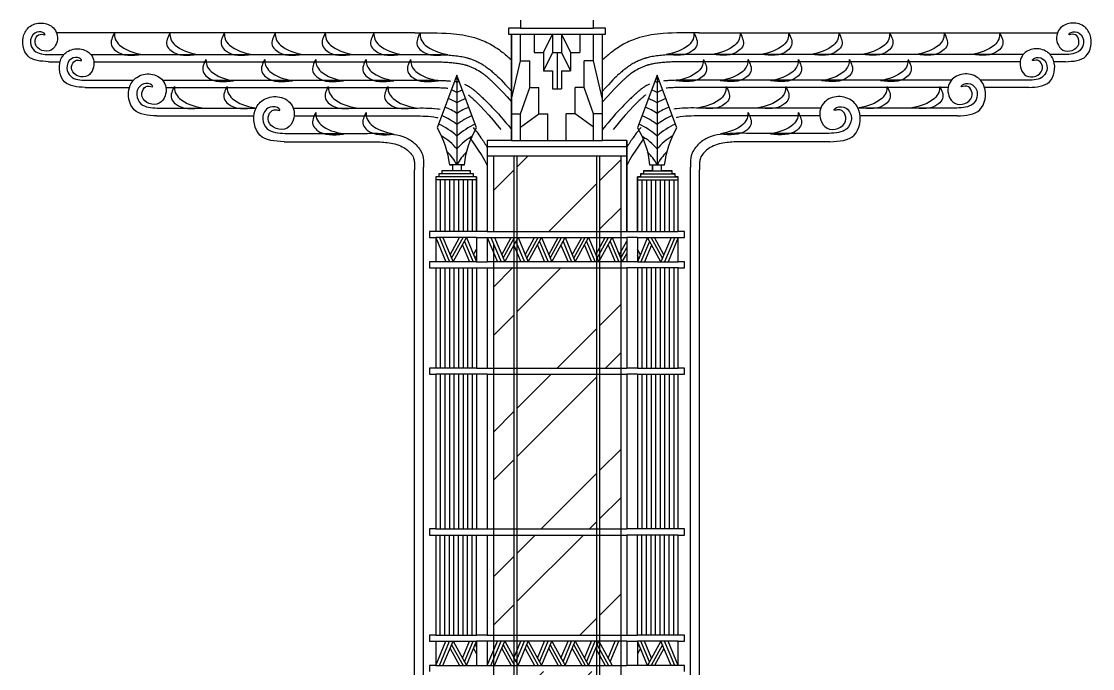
# Model space of a CAD drawing. Extents: x 15151 to 53333, y -36484 to -6005.
# Drawn here: x 40068 to 42145, y -8983 to -7729 of the extents above; entities that cross this region are included whole.
import ezdxf

# ---------------------------------------------------------------- set-up
doc = ezdxf.new("R2010")
doc.units = 0
doc.header["$MEASUREMENT"] = 0
for name, color, linetype in [('3', 3, 'CONTINUOUS'), ('4', 4, 'CONTINUOUS'), ('7', 7, 'CONTINUOUS')]:
    doc.layers.add(name, color=color, linetype=linetype)

# ---------------------------------------------------------------- blocks, each defined once
blk = doc.blocks.new('A$C64462605')
at = {"layer": '3'}
h = blk.add_hatch(dxfattribs=at)
h.set_pattern_fill('ANSI32', color=256, scale=900, style=0)
h.set_pattern_definition([(45, (16834.4, -96955.08), (-238.6485, 238.6485), []), (45, (16993.5, -96955.08), (-238.6485, 238.6485), [])])
h.paths.add_polyline_path([(1892.2, 2650.8), (1629.5, 2650.8), (1629.5, 2320.8), (1892.2, 2320.8)])
h.paths.add_polyline_path([(1892.2, 2300.8), (1629.5, 2300.8), (1629.5, 1790.8), (1892.2, 1790.8)])
h.paths.add_polyline_path([(1892.2, 3020.8), (1629.5, 3020.8), (1629.5, 2770.8), (1892.2, 2770.8)])
h.paths.add_polyline_path([(1619.5, 3020.8), (1550.9, 3020.8), (1550.9, 2770.8), (1619.5, 2770.8)])
h.paths.add_polyline_path([(1970.9, 3020.8), (1902.2, 3020.8), (1902.2, 2770.8), (1970.9, 2770.8)])
h.paths.add_polyline_path([(1970.9, 2650.8), (1902.2, 2650.8), (1902.2, 2320.8), (1970.9, 2320.8)])
h.paths.add_polyline_path([(1619.5, 2650.8), (1550.9, 2650.8), (1550.9, 2320.8), (1619.5, 2320.8)])
h.paths.add_polyline_path([(1619.5, 2300.8), (1550.9, 2300.8), (1550.9, 1790.8), (1619.5, 1790.8)])
h.paths.add_polyline_path([(1970.9, 2300.8), (1902.2, 2300.8), (1902.2, 1790.8), (1970.9, 1790.8)])
h.paths.add_polyline_path([(1619.5, 1770.8), (1550.9, 1770.8), (1550.9, 1440.8), (1619.5, 1440.8)])
h.paths.add_polyline_path([(1892.2, 1770.8), (1629.5, 1770.8), (1629.5, 1440.8), (1892.2, 1440.8)])
h.paths.add_polyline_path([(1970.9, 1770.8), (1902.2, 1770.8), (1902.2, 1440.8), (1970.9, 1440.8)])
h.paths.add_polyline_path([(1892.2, 1320.8), (1629.5, 1320.8), (1629.5, 1070.8), (1892.2, 1070.8)])
h.paths.add_polyline_path([(1970.9, 1320.8), (1902.2, 1320.8), (1902.2, 1070.8), (1970.9, 1070.8)])
h.paths.add_polyline_path([(1619.5, 1320.8), (1550.9, 1320.8), (1550.9, 1070.8), (1619.5, 1070.8)])
for p, q in [((1640.9, 3440.8), (1880.9, 3440.8)), ((1292.3, 3425.4), (110.6, 3425.4)), ((1610.9, 3070.8), (1610.9, 3420.8)), ((1610.9, 3070.8), (1610.9, 3420.8)), ((1610.9, 3420.8), (1910.9, 3420.8)), ((1640.9, 3333.3), (1640.9, 3420.8)), ((1685.9, 3420.8), (1685.9, 3360.8)), ((1715.9, 3360.8), (1745.9, 3420.8)), ((1745.9, 3420.8), (1745.9, 3360.8)), ((1775.9, 3420.8), (1805.9, 3360.8)), ((1775.9, 3420.8), (1775.9, 3360.8)), ((1835.9, 3420.8), (1835.9, 3360.8)), ((1880.9, 3333.3), (1880.9, 3420.8)), ((2229.5, 3425.4), (3411.2, 3425.4)), ((1685.9, 3360.8), (1715.9, 3360.8)), ((1745.9, 3360.8), (1715.9, 3300.8)), ((1715.9, 3360.8), (1715.9, 3300.8)), ((1745.9, 3360.8), (1775.9, 3360.8)), ((1760.9, 3360.8), (1760.9, 3240.8)), ((1775.9, 3360.8), (1805.9, 3300.8)), ((1805.9, 3360.8), (1805.9, 3300.8)), ((1805.9, 3360.8), (1835.9, 3360.8)), ((84.4, 3330.5), (122, 3330.5)), ((86.5, 3354.2), (134.9, 3354.2)), ((223.3, 3354.2), (1290.9, 3354.2)), ((233.5, 3330.5), (1290.9, 3330.5)), ((1610.9, 3207), (1640.9, 3333.3)), ((1640.9, 3333.3), (1670.9, 3333.3)), ((1670.9, 3245.8), (1670.9, 3333.3)), ((1880.9, 3333.3), (1850.9, 3333.3)), ((1850.9, 3245.8), (1850.9, 3333.3)), ((1910.9, 3207), (1880.9, 3333.3)), ((3298.5, 3354.2), (2230.9, 3354.2)), ((3288.3, 3330.5), (2230.9, 3330.5)), ((3435.3, 3354.2), (3386.9, 3354.2)), ((3437.4, 3330.5), (3399.8, 3330.5)), ((1430.9, 3285.8), (1430.9, 2990.8)), ((1715.9, 3300.8), (1745.9, 3300.8)), ((1745.9, 3300.8), (1745.9, 3240.8)), ((1775.9, 3300.8), (1805.9, 3300.8)), ((1775.9, 3300.8), (1775.9, 3240.8)), ((2090.9, 3285.8), (2090.9, 2990.8)), ((206.9, 3269.4), (364.2, 3269.4)), ((460.5, 3269.4), (1290.9, 3269.4)), ((3061.3, 3269.4), (2230.9, 3269.4)), ((3314.9, 3269.4), (3157.5, 3269.4)), ((204.8, 3245.6), (351, 3245.6)), ((471, 3245.6), (1290.9, 3245.6)), ((1640.9, 3158.3), (1670.9, 3245.8)), ((1670.9, 3245.8), (1700.9, 3245.8)), ((1700.9, 3158.3), (1700.9, 3245.8)), ((1745.9, 3240.8), (1775.9, 3240.8)), ((1820.9, 3158.3), (1820.9, 3245.8)), ((1850.9, 3245.8), (1820.9, 3245.8)), ((1880.9, 3158.3), (1850.9, 3245.8)), ((3050.8, 3245.6), (2230.9, 3245.6)), ((3316.9, 3245.6), (3170.8, 3245.6)), ((440.2, 3152.1), (761.5, 3152.1)), ((442.5, 3177.8), (768.5, 3177.8)), ((891.1, 3177.8), (1290.9, 3177.8)), ((894.2, 3152.1), (1290.9, 3152.1)), ((1610.9, 3158.3), (1640.9, 3158.3)), ((1640.9, 3070.8), (1640.9, 3158.3)), ((1640.9, 3114.6), (1700.9, 3158.3)), ((1700.9, 3158.3), (1730.9, 3158.3)), ((1730.9, 3070.8), (1730.9, 3158.3)), ((1790.9, 3070.8), (1790.9, 3158.3)), ((1820.9, 3158.3), (1790.9, 3158.3)), ((1880.9, 3114.6), (1820.9, 3158.3)), ((1880.9, 3070.8), (1880.9, 3158.3)), ((1910.9, 3158.3), (1880.9, 3158.3)), ((2630.6, 3177.8), (2230.9, 3177.8)), ((2627.6, 3152.1), (2230.9, 3152.1)), ((3079.3, 3177.8), (2753.2, 3177.8)), ((3081.5, 3152.1), (2760.2, 3152.1)), ((863.1, 3094.5), (1136.4, 3094.5)), ((2658.7, 3094.5), (2385.4, 3094.5)), ((860.7, 3066.8), (1160.9, 3066.8)), ((1530.9, 3050.8), (1990.9, 3050.8)), ((1610.9, 3070.8), (1910.9, 3070.8)), ((2661.1, 3066.8), (2360.9, 3066.8)), ((1530.9, 3020.8), (1990.9, 3020.8)), ((1550.9, 3020.8), (1550.9, 2770.8)), ((1619.5, 1070.8), (1619.5, 3020.8)), ((1629.5, 1070.8), (1629.5, 3020.8)), ((1892.2, 1070.8), (1892.2, 3020.8)), ((1902.2, 1070.8), (1902.2, 3020.8)), ((1970.9, 3020.8), (1970.9, 1070.8)), ((1290.9, 0), (1290.9, 2974.7)), ((1320.9, 500), (1320.9, 2983.4)), ((1475.9, 2970.8), (1380.9, 2970.8)), ((1455.9, 2990.8), (1405.9, 2990.8)), ((1445.9, 2970.8), (1445.9, 2990.8)), ((2045.9, 2970.8), (2140.9, 2970.8)), ((2065.9, 2990.8), (2115.9, 2990.8)), ((2075.9, 2970.8), (2075.9, 2990.8)), ((2075.9, 2970.8), (2075.9, 2990.8)), ((2200.9, 500), (2200.9, 2983.4)), ((2230.9, 0), (2230.9, 2974.7)), ((1495.9, 2950.8), (1360.9, 2950.8)), ((1495.9, 2940.8), (1360.9, 2940.8)), ((1485.9, 2960.8), (1370.9, 2960.8)), ((1375.9, 2940.8), (1375.9, 2770.8)), ((1390.9, 2940.8), (1390.9, 2770.8)), ((1405.9, 2940.8), (1405.9, 2770.8)), ((1420.9, 2940.8), (1420.9, 2770.8)), ((1435.9, 2940.8), (1435.9, 2770.8)), ((1450.9, 2940.8), (1450.9, 2770.8)), ((1465.9, 2940.8), (1465.9, 2770.8)), ((1480.9, 2940.8), (1480.9, 2770.8)), ((2025.9, 2950.8), (2160.9, 2950.8)), ((2025.9, 2940.8), (2160.9, 2940.8)), ((2035.9, 2960.8), (2150.9, 2960.8)), ((2040.9, 2940.8), (2040.9, 2770.8)), ((2055.9, 2940.8), (2055.9, 2770.8)), ((2070.9, 2940.8), (2070.9, 2770.8)), ((2085.9, 2940.8), (2085.9, 2770.8)), ((2100.9, 2940.8), (2100.9, 2770.8)), ((2115.9, 2940.8), (2115.9, 2770.8)), ((2130.9, 2940.8), (2130.9, 2770.8)), ((2145.9, 2940.8), (2145.9, 2770.8)), ((1495.9, 2770.8), (1360.9, 2770.8)), ((1530.9, 2770.8), (1990.9, 2770.8)), ((2025.9, 2770.8), (2160.9, 2770.8)), ((1495.9, 2750.8), (1360.9, 2750.8)), ((1360.9, 2750.8), (1394.5, 2670.8)), ((1372.8, 2750.8), (1406.4, 2670.8)), ((1384.7, 2750.8), (1418.3, 2670.8)), ((1408.4, 2694.3), (1439.5, 2750.8)), ((1413.4, 2682.6), (1450.9, 2750.8)), ((1418.3, 2670.8), (1462.3, 2750.8)), ((1448.8, 2726.2), (1472.1, 2670.8)), ((1455.5, 2738.5), (1484, 2670.8)), ((1462.3, 2750.8), (1495.9, 2670.8)), ((1530.9, 2750.8), (1990.9, 2750.8)), ((1530.9, 2750.8), (1564.5, 2670.8)), ((1542.8, 2750.8), (1576.4, 2670.8)), ((1550.9, 2727.1), (1550.9, 1070.8)), ((1554.7, 2750.8), (1588.3, 2670.8)), ((1578.4, 2694.3), (1609.5, 2750.8)), ((1583.4, 2682.6), (1620.9, 2750.8)), ((1588.3, 2670.8), (1632.3, 2750.8)), ((1618.8, 2726.2), (1642.1, 2670.8)), ((1625.5, 2738.5), (1654, 2670.8)), ((1632.3, 2750.8), (1665.9, 2670.8)), ((1656, 2694.3), (1687, 2750.8)), ((1661, 2682.6), (1698.4, 2750.8)), ((1665.9, 2670.8), (1709.8, 2750.8)), ((1696.4, 2726.2), (1719.7, 2670.8)), ((1703.1, 2738.5), (1731.6, 2670.8)), ((1709.8, 2750.8), (1743.5, 2670.8)), ((1733.6, 2694.3), (1764.6, 2750.8)), ((1738.5, 2682.6), (1776, 2750.8)), ((1743.5, 2670.8), (1787.4, 2750.8)), ((1773.9, 2726.2), (1797.2, 2670.8)), ((1780.7, 2738.5), (1809.1, 2670.8)), ((1787.4, 2750.8), (1821, 2670.8)), ((1811.2, 2694.3), (1842.2, 2750.8)), ((1816.1, 2682.6), (1853.6, 2750.8)), ((1821, 2670.8), (1865, 2750.8)), ((1851.5, 2726.2), (1874.8, 2670.8)), ((1858.2, 2738.5), (1886.7, 2670.8)), ((1865, 2750.8), (1898.6, 2670.8)), ((1888.7, 2694.3), (1919.8, 2750.8)), ((1893.7, 2682.6), (1931.2, 2750.8)), ((1898.6, 2670.8), (1942.6, 2750.8)), ((1929.1, 2726.2), (1952.4, 2670.8)), ((1935.8, 2738.5), (1964.3, 2670.8)), ((1942.6, 2750.8), (1976.2, 2670.8)), ((1966.3, 2694.3), (1990.9, 2739.1)), ((2025.9, 2750.8), (2160.9, 2750.8)), ((2059.5, 2750.8), (2025.9, 2670.8)), ((2066.2, 2738.5), (2037.8, 2670.8)), ((2073, 2726.2), (2049.7, 2670.8)), ((2103.4, 2670.8), (2059.5, 2750.8)), ((2108.4, 2682.6), (2070.9, 2750.8)), ((2113.3, 2694.3), (2082.3, 2750.8)), ((2137.1, 2750.8), (2103.4, 2670.8)), ((2149, 2750.8), (2115.3, 2670.8)), ((2160.9, 2750.8), (2127.3, 2670.8)), ((1486, 2694.3), (1495.9, 2712.3)), ((1491, 2682.6), (1495.9, 2691.5)), ((1971.3, 2682.6), (1990.9, 2718.3)), ((1976.2, 2670.8), (1990.9, 2697.5)), ((2035.8, 2694.3), (2025.9, 2712.3)), ((2030.8, 2682.6), (2025.9, 2691.5)), ((1495.9, 2670.8), (1360.9, 2670.8)), ((1360.9, 2650.8), (1495.9, 2650.8)), ((1375.9, 2650.8), (1375.9, 2320.8)), ((1390.9, 2650.8), (1390.9, 2320.8)), ((1405.9, 2650.8), (1405.9, 2320.8)), ((1420.9, 2650.8), (1420.9, 2320.8)), ((1435.9, 2650.8), (1435.9, 2320.8)), ((1450.9, 2650.8), (1450.9, 2320.8)), ((1465.9, 2650.8), (1465.9, 2320.8)), ((1480.9, 2650.8), (1480.9, 2320.8)), ((1990.9, 2670.8), (1530.9, 2670.8)), ((1530.9, 2650.8), (1990.9, 2650.8)), ((2025.9, 2670.8), (2160.9, 2670.8)), ((2160.9, 2650.8), (2025.9, 2650.8)), ((2040.9, 2650.8), (2040.9, 2320.8)), ((2055.9, 2650.8), (2055.9, 2320.8)), ((2070.9, 2650.8), (2070.9, 2320.8)), ((2085.9, 2650.8), (2085.9, 2320.8)), ((2100.9, 2650.8), (2100.9, 2320.8)), ((2115.9, 2650.8), (2115.9, 2320.8)), ((2130.9, 2650.8), (2130.9, 2320.8)), ((2145.9, 2650.8), (2145.9, 2320.8)), ((1495.9, 2320.8), (1360.9, 2320.8)), ((1495.9, 2300.8), (1360.9, 2300.8)), ((1375.9, 2300.8), (1375.9, 1790.8)), ((1390.9, 2300.8), (1390.9, 1790.8)), ((1405.9, 2300.8), (1405.9, 1790.8)), ((1420.9, 2300.8), (1420.9, 1790.8)), ((1435.9, 2300.8), (1435.9, 1790.8)), ((1450.9, 2300.8), (1450.9, 1790.8)), ((1465.9, 2300.8), (1465.9, 1790.8)), ((1480.9, 2300.8), (1480.9, 1790.8)), ((1530.9, 2320.8), (1990.9, 2320.8)), ((2025.9, 2320.8), (2160.9, 2320.8)), ((2025.9, 2300.8), (2160.9, 2300.8)), ((2040.9, 2300.8), (2040.9, 1790.8)), ((2055.9, 2300.8), (2055.9, 1790.8)), ((2070.9, 2300.8), (2070.9, 1790.8)), ((2085.9, 2300.8), (2085.9, 1790.8)), ((2100.9, 2300.8), (2100.9, 1790.8)), ((2115.9, 2300.8), (2115.9, 1790.8)), ((2130.9, 2300.8), (2130.9, 1790.8)), ((2145.9, 2300.8), (2145.9, 1790.8)), ((1360.9, 1790.8), (1495.9, 1790.8)), ((1360.9, 1770.8), (1495.9, 1770.8)), ((1375.9, 1440.8), (1375.9, 1770.8)), ((1390.9, 1440.8), (1390.9, 1770.8)), ((1405.9, 1440.8), (1405.9, 1770.8)), ((1420.9, 1440.8), (1420.9, 1770.8)), ((1435.9, 1440.8), (1435.9, 1770.8)), ((1450.9, 1440.8), (1450.9, 1770.8)), ((1465.9, 1440.8), (1465.9, 1770.8)), ((1480.9, 1440.8), (1480.9, 1770.8)), ((1530.9, 1790.8), (1990.9, 1790.8)), ((1530.9, 1770.8), (1990.9, 1770.8)), ((2160.9, 1790.8), (2025.9, 1790.8)), ((2160.9, 1770.8), (2025.9, 1770.8)), ((2040.9, 1440.8), (2040.9, 1770.8)), ((2055.9, 1440.8), (2055.9, 1770.8)), ((2070.9, 1440.8), (2070.9, 1770.8)), ((2085.9, 1440.8), (2085.9, 1770.8)), ((2100.9, 1440.8), (2100.9, 1770.8)), ((2115.9, 1440.8), (2115.9, 1770.8)), ((2130.9, 1440.8), (2130.9, 1770.8)), ((2145.9, 1440.8), (2145.9, 1770.8)), ((1360.9, 1440.8), (1495.9, 1440.8)), ((1360.9, 1420.8), (1495.9, 1420.8)), ((1360.9, 1340.8), (1394.5, 1420.8)), ((1372.8, 1340.8), (1406.4, 1420.8)), ((1384.7, 1340.8), (1418.3, 1420.8)), ((1418.3, 1420.8), (1462.3, 1340.8)), ((1448.8, 1365.4), (1472.1, 1420.8)), ((1455.5, 1353.1), (1484, 1420.8)), ((1462.3, 1340.8), (1495.9, 1420.8)), ((1530.9, 1440.8), (1990.9, 1440.8)), ((1530.9, 1340.8), (1564.5, 1420.8)), ((1990.9, 1420.8), (1530.9, 1420.8)), ((1542.8, 1340.8), (1576.4, 1420.8)), ((1554.7, 1340.8), (1588.3, 1420.8)), ((1588.3, 1420.8), (1632.3, 1340.8)), ((1618.8, 1365.4), (1642.1, 1420.8)), ((1625.5, 1353.1), (1654, 1420.8)), ((1632.3, 1340.8), (1665.9, 1420.8)), ((1665.9, 1420.8), (1709.8, 1340.8)), ((1696.4, 1365.4), (1719.7, 1420.8)), ((1703.1, 1353.1), (1731.6, 1420.8)), ((1709.8, 1340.8), (1743.5, 1420.8)), ((1743.5, 1420.8), (1787.4, 1340.8)), ((1773.9, 1365.4), (1797.2, 1420.8)), ((1780.7, 1353.1), (1809.1, 1420.8)), ((1787.4, 1340.8), (1821, 1420.8)), ((1821, 1420.8), (1865, 1340.8)), ((1851.5, 1365.4), (1874.8, 1420.8)), ((1858.2, 1353.1), (1886.7, 1420.8)), ((1865, 1340.8), (1898.6, 1420.8)), ((1898.6, 1420.8), (1942.6, 1340.8)), ((1929.1, 1365.4), (1952.4, 1420.8)), ((1935.8, 1353.1), (1964.3, 1420.8)), ((2160.9, 1440.8), (2025.9, 1440.8)), ((2059.5, 1340.8), (2025.9, 1420.8)), ((2160.9, 1420.8), (2025.9, 1420.8)), ((2066.2, 1353.1), (2037.8, 1420.8)), ((2073, 1365.4), (2049.7, 1420.8)), ((2103.4, 1420.8), (2059.5, 1340.8)), ((2137.1, 1340.8), (2103.4, 1420.8)), ((2149, 1340.8), (2115.3, 1420.8)), ((2160.9, 1340.8), (2127.3, 1420.8)), ((1408.4, 1397.3), (1439.5, 1340.8)), ((1413.4, 1409), (1450.9, 1340.8)), ((1486, 1397.3), (1495.9, 1379.3)), ((1491, 1409), (1495.9, 1400.1)), ((1578.4, 1397.3), (1609.5, 1340.8)), ((1583.4, 1409), (1620.9, 1340.8)), ((1656, 1397.3), (1687, 1340.8)), ((1661, 1409), (1698.4, 1340.8)), ((1733.6, 1397.3), (1764.6, 1340.8)), ((1738.5, 1409), (1776, 1340.8)), ((1811.2, 1397.3), (1842.2, 1340.8)), ((1816.1, 1409), (1853.6, 1340.8)), ((1888.7, 1397.3), (1919.8, 1340.8)), ((1893.7, 1409), (1931.2, 1340.8)), ((2030.8, 1409), (2025.9, 1400.1)), ((2035.8, 1397.3), (2025.9, 1379.3)), ((2108.4, 1409), (2070.9, 1340.8)), ((2113.3, 1397.3), (2082.3, 1340.8)), ((1360.9, 1340.8), (1495.9, 1340.8)), ((1530.9, 1340.8), (1990.9, 1340.8)), ((2160.9, 1340.8), (2025.9, 1340.8))]:
    blk.add_line(p, q, dxfattribs=at)
for centre, radius, start, end in [((1270.2, 2903.7), 392.8, 65.8478, 67.0643), ((1591.6, 2903.7), 392.8, 112.9357, 114.1522), ((1930.2, 2903.7), 392.8, 65.8478, 67.0643), ((2251.6, 2903.7), 392.8, 112.9357, 114.1522), ((1270.2, 2903.7), 362.8, 63.7048, 66.8705), ((1591.6, 2903.7), 362.8, 113.1295, 116.2952), ((1930.2, 2903.7), 362.8, 63.7048, 66.8705), ((2251.6, 2903.7), 362.8, 113.1295, 116.2952), ((1270.2, 2903.7), 302.8, 57.9422, 66.3676), ((1270.2, 2903.7), 332.8, 61.1232, 66.6417), ((1591.6, 2903.7), 332.8, 113.3583, 118.8768), ((1591.6, 2903.7), 302.8, 113.6324, 122.0578), ((1930.2, 2903.7), 302.8, 57.9422, 66.3676), ((1930.2, 2903.7), 332.8, 61.1232, 66.6417), ((2251.6, 2903.7), 332.8, 113.3583, 118.8768), ((2251.6, 2903.7), 302.8, 113.6324, 122.0578), ((1270.2, 2903.7), 272.8, 53.9037, 66.033), ((1591.6, 2903.7), 272.8, 113.967, 126.0963), ((1930.2, 2903.7), 272.8, 53.9037, 66.033), ((2251.6, 2903.7), 272.8, 113.967, 126.0963), ((1270.2, 2903.7), 242.8, 48.5523, 65.6156), ((1591.6, 2903.7), 242.8, 114.3844, 131.4477), ((1930.2, 2903.7), 242.8, 48.5523, 65.6156), ((2251.6, 2903.7), 242.8, 114.3844, 131.4477), ((1270.2, 2903.7), 212.8, 40.9524, 58.7443), ((1591.6, 2903.7), 212.8, 121.2557, 139.0476), ((1930.2, 2903.7), 212.8, 40.9524, 58.7443), ((2251.6, 2903.7), 212.8, 121.2557, 139.0476), ((1270.2, 2903.7), 182.8, 28.454, 45.1901), ((1591.6, 2903.7), 182.8, 134.8099, 151.546), ((1930.2, 2903.7), 182.8, 28.454, 45.1901), ((2251.6, 2903.7), 182.8, 134.8099, 151.546)]:
    blk.add_arc(centre, radius, start, end, dxfattribs=at)
for points, knots in [([(84.4, 3330.5), (58.4, 3331.9), (5.9, 3334.8), (-8.3, 3411), (23.7, 3453.2), (66.8, 3462.7), (109.7, 3442.3), (118.5, 3399.6), (88.3, 3354.5), (24, 3377), (47.7, 3426.7), (77.4, 3416.2), (65, 3432.3), (32.3, 3427.7), (18.8, 3394.9), (38.2, 3357), (68.9, 3354.5), (86.5, 3354.2)], [0, 0, 0, 0, 40.804597, 82.129435, 102.754575, 128.249906, 152.176785, 177.675014, 190.514781, 218.439101, 239.268566, 243.574817, 254.064428, 268.944194, 288.754142, 306.153103, 335.842831, 335.842831, 335.842831, 335.842831]), ([(3437.4, 3330.5), (3463.4, 3331.9), (3515.8, 3334.8), (3530, 3411), (3498, 3453.2), (3455, 3462.7), (3412.1, 3442.3), (3403.3, 3399.6), (3433.4, 3354.5), (3497.8, 3377), (3474.1, 3426.7), (3444.3, 3416.2), (3456.8, 3432.3), (3489.4, 3427.7), (3502.9, 3394.9), (3483.6, 3357), (3452.9, 3354.5), (3435.3, 3354.2)], [0, 0, 0, 0, 40.804597, 82.129435, 102.754575, 128.249906, 152.176785, 177.675014, 190.514781, 218.439101, 239.268566, 243.574817, 254.064428, 268.944194, 288.754142, 306.153103, 335.842831, 335.842831, 335.842831, 335.842831]), ([(204.8, 3245.6), (178.8, 3247.1), (126.3, 3249.9), (112.2, 3326.1), (144.1, 3368.3), (187.2, 3377.8), (230.1, 3357.4), (238.9, 3314.8), (208.8, 3269.6), (144.4, 3292.2), (168.1, 3341.8), (197.8, 3331.3), (185.4, 3347.5), (152.8, 3342.9), (139.3, 3310), (158.6, 3272.2), (189.3, 3269.6), (206.9, 3269.4)], [0, 0, 0, 0, 40.804597, 82.129435, 102.754575, 128.249906, 152.176785, 177.675014, 190.514781, 218.439101, 239.268566, 243.574817, 254.064428, 268.944194, 288.754142, 306.153103, 335.842831, 335.842831, 335.842831, 335.842831]), ([(3316.9, 3245.6), (3343, 3247.1), (3395.4, 3249.9), (3409.6, 3326.1), (3377.6, 3368.3), (3334.6, 3377.8), (3291.7, 3357.4), (3282.9, 3314.8), (3313, 3269.6), (3377.4, 3292.2), (3353.7, 3341.8), (3323.9, 3331.3), (3336.3, 3347.5), (3369, 3342.9), (3382.5, 3310), (3363.1, 3272.2), (3332.5, 3269.6), (3314.9, 3269.4)], [0, 0, 0, 0, 40.804597, 82.129435, 102.754575, 128.249906, 152.176785, 177.675014, 190.514781, 218.439101, 239.268566, 243.574817, 254.064428, 268.944194, 288.754142, 306.153103, 335.842831, 335.842831, 335.842831, 335.842831]), ([(1290.9, 3354.2), (1302.6, 3354.5), (1312.1, 3354.6), (1340, 3353.5), (1352.7, 3354.7), (1372.8, 3354.2), (1377.7, 3354), (1386.4, 3353.6), (1390.3, 3353.4), (1401.6, 3352.8), (1409.1, 3352.2), (1423.6, 3350.8), (1430.7, 3349.9), (1444.1, 3347.9), (1450.6, 3346.7), (1459.1, 3344.7), (1461.5, 3344.1), (1465, 3343.1), (1466.3, 3342.8), (1468.4, 3342.2), (1469.3, 3341.9), (1471.2, 3341.3), (1472.1, 3341), (1474.9, 3340.1), (1476.7, 3339.5), (1482.2, 3337.5), (1485.9, 3336.1), (1494.2, 3332.5), (1498.9, 3330.3), (1508.1, 3325.5), (1512.6, 3322.9), (1520.7, 3317.9), (1524.4, 3315.4), (1530, 3311.5), (1532, 3310), (1534.8, 3307.8), (1535.7, 3307.2), (1537.4, 3305.8), (1538.2, 3305.2), (1540.8, 3303.1), (1542.6, 3301.6), (1548.2, 3296.8), (1552.2, 3293.2), (1564.4, 3283.2), (1582.4, 3264.7), (1610.7, 3233.4)], [0, 0, 0, 0, 28.694456, 28.694456, 77.44653, 77.44653, 93.38883, 93.38883, 105.911132, 105.911132, 130.955736, 130.955736, 156.00034, 156.00034, 181.044943, 181.044943, 190.770919, 190.770919, 196.049849, 196.049849, 200.058772, 200.058772, 204.067696, 204.067696, 212.085542, 212.085542, 228.121236, 228.121236, 248.945267, 248.945267, 269.769298, 269.769298, 287.156368, 287.156368, 297.185741, 297.185741, 301.450285, 301.450285, 305.714829, 305.714829, 314.243917, 314.243917, 332.306103, 332.306103, 339.490755, 339.490755, 339.490755, 339.490755]), ([(1290.9, 3330.4), (1302.2, 3330.5), (1310.8, 3330.6), (1336.4, 3330.7), (1352.9, 3330.7), (1373.3, 3330.1), (1377.8, 3330), (1385.3, 3329.6), (1388.5, 3329.5), (1397.9, 3328.9), (1404.1, 3328.5), (1416.1, 3327.4), (1421.9, 3326.8), (1433, 3325.4), (1438.2, 3324.5), (1448.3, 3322.6), (1453, 3321.5), (1458.5, 3320), (1459.6, 3319.7), (1461.5, 3319.2), (1462.4, 3318.9), (1464.2, 3318.4), (1465, 3318.1), (1467.6, 3317.2), (1469.4, 3316.6), (1474.6, 3314.7), (1478.1, 3313.3), (1485, 3310.3), (1488.5, 3308.6), (1498.7, 3303.3), (1505.4, 3299.3), (1513.9, 3293.4), (1516.1, 3291.9), (1518.9, 3289.8), (1519.6, 3289.2), (1521.1, 3288.1), (1522, 3287.4), (1523.7, 3286.1), (1524.5, 3285.4), (1527, 3283.3), (1528.6, 3282), (1532, 3279.1), (1533.7, 3277.6), (1537.8, 3273.9), (1540.2, 3271.8), (1543.7, 3268.7), (1569.2, 3245.9), (1610.9, 3198.2)], [0, 0, 0, 0, 26.418073, 26.418073, 79.254219, 79.254219, 94.020816, 94.020816, 104.756314, 104.756314, 126.227309, 126.227309, 147.698304, 147.698304, 169.169299, 169.169299, 190.640295, 190.640295, 195.866248, 195.866248, 200.221496, 200.221496, 204.576743, 204.576743, 213.287238, 213.287238, 230.708228, 230.708228, 248.129217, 248.129217, 282.971197, 282.971197, 294.865863, 294.865863, 298.871135, 298.871135, 303.595343, 303.595343, 308.319552, 308.319552, 316.651116, 316.651116, 324.98268, 324.98268, 335.411871, 335.411871, 339.490755, 339.490755, 339.490755, 339.490755]), ([(2230.9, 3330.4), (2219.6, 3330.5), (2210.9, 3330.6), (2185.4, 3330.7), (2168.8, 3330.7), (2148.4, 3330.1), (2144, 3330), (2136.4, 3329.6), (2133.3, 3329.5), (2123.9, 3328.9), (2117.6, 3328.5), (2105.6, 3327.4), (2099.8, 3326.8), (2088.8, 3325.4), (2083.5, 3324.5), (2073.5, 3322.6), (2068.8, 3321.5), (2063.2, 3320), (2062.2, 3319.7), (2060.2, 3319.2), (2059.4, 3318.9), (2057.6, 3318.4), (2056.7, 3318.1), (2054.1, 3317.2), (2052.4, 3316.6), (2047.1, 3314.7), (2043.7, 3313.3), (2036.7, 3310.3), (2033.3, 3308.6), (2023.1, 3303.3), (2016.4, 3299.3), (2007.8, 3293.4), (2005.7, 3291.9), (2002.9, 3289.8), (2002.2, 3289.2), (2000.6, 3288.1), (1999.8, 3287.4), (1998.1, 3286.1), (1997.2, 3285.4), (1994.8, 3283.3), (1993.2, 3282), (1989.8, 3279.1), (1988.1, 3277.6), (1984, 3273.9), (1981.6, 3271.8), (1978.1, 3268.7), (1952.6, 3245.9), (1910.9, 3198.2)], [0, 0, 0, 0, 26.418073, 26.418073, 79.254219, 79.254219, 94.020816, 94.020816, 104.756314, 104.756314, 126.227309, 126.227309, 147.698304, 147.698304, 169.169299, 169.169299, 190.640295, 190.640295, 195.866248, 195.866248, 200.221496, 200.221496, 204.576743, 204.576743, 213.287238, 213.287238, 230.708228, 230.708228, 248.129217, 248.129217, 282.971197, 282.971197, 294.865863, 294.865863, 298.871135, 298.871135, 303.595343, 303.595343, 308.319552, 308.319552, 316.651116, 316.651116, 324.98268, 324.98268, 335.411871, 335.411871, 339.490755, 339.490755, 339.490755, 339.490755]), ([(2230.9, 3354.2), (2219.1, 3354.5), (2209.7, 3354.6), (2181.8, 3353.5), (2169, 3354.7), (2148.9, 3354.2), (2144, 3354), (2135.3, 3353.6), (2131.5, 3353.4), (2120.2, 3352.8), (2112.6, 3352.2), (2098.1, 3350.8), (2091.1, 3349.9), (2077.6, 3347.9), (2071.2, 3346.7), (2062.6, 3344.7), (2060.3, 3344.1), (2056.7, 3343.1), (2055.5, 3342.8), (2053.4, 3342.2), (2052.4, 3341.9), (2050.6, 3341.3), (2049.7, 3341), (2046.9, 3340.1), (2045.1, 3339.5), (2039.6, 3337.5), (2035.9, 3336.1), (2027.6, 3332.5), (2022.9, 3330.3), (2013.7, 3325.5), (2009.2, 3322.9), (2001, 3317.9), (1997.4, 3315.4), (1991.8, 3311.5), (1989.8, 3310), (1986.9, 3307.8), (1986.1, 3307.2), (1984.4, 3305.8), (1983.6, 3305.2), (1981, 3303.1), (1979.2, 3301.6), (1973.6, 3296.8), (1969.5, 3293.2), (1957.3, 3283.2), (1939.3, 3264.7), (1911.1, 3233.4)], [0, 0, 0, 0, 28.694456, 28.694456, 77.44653, 77.44653, 93.38883, 93.38883, 105.911132, 105.911132, 130.955736, 130.955736, 156.00034, 156.00034, 181.044943, 181.044943, 190.770919, 190.770919, 196.049849, 196.049849, 200.058772, 200.058772, 204.067696, 204.067696, 212.085542, 212.085542, 228.121236, 228.121236, 248.945267, 248.945267, 269.769298, 269.769298, 287.156368, 287.156368, 297.185741, 297.185741, 301.450285, 301.450285, 305.714829, 305.714829, 314.243917, 314.243917, 332.306103, 332.306103, 339.490755, 339.490755, 339.490755, 339.490755]), ([(440.2, 3152.1), (412, 3153.6), (355.2, 3156.7), (339.9, 3239.2), (374.5, 3285), (421.1, 3295.3), (467.6, 3273.2), (477.1, 3226.9), (444.5, 3178), (374.8, 3202.5), (400.5, 3256.3), (432.7, 3244.9), (419.2, 3262.4), (383.8, 3257.4), (369.2, 3221.8), (390.2, 3180.8), (423.4, 3178.1), (442.5, 3177.8)], [0, 0, 0, 0, 40.804597, 82.129435, 102.754575, 128.249906, 152.176785, 177.675014, 190.514781, 218.439101, 239.268566, 243.574817, 254.064428, 268.944194, 288.754142, 306.153103, 335.842831, 335.842831, 335.842831, 335.842831]), ([(3081.5, 3152.1), (3109.7, 3153.6), (3166.6, 3156.7), (3181.9, 3239.2), (3147.3, 3285), (3100.7, 3295.3), (3054.2, 3273.2), (3044.6, 3226.9), (3077.3, 3178), (3147, 3202.5), (3121.3, 3256.3), (3089.1, 3244.9), (3102.6, 3262.4), (3137.9, 3257.4), (3152.6, 3221.8), (3131.6, 3180.8), (3098.4, 3178.1), (3079.3, 3177.8)], [0, 0, 0, 0, 40.804597, 82.129435, 102.754575, 128.249906, 152.176785, 177.675014, 190.514781, 218.439101, 239.268566, 243.574817, 254.064428, 268.944194, 288.754142, 306.153103, 335.842831, 335.842831, 335.842831, 335.842831]), ([(1290.9, 3269.4), (1301.7, 3269.5), (1309.2, 3269.5), (1322.4, 3269.6), (1328.2, 3269.7), (1339.6, 3269.7), (1345.2, 3269.7), (1358.7, 3269.5), (1366.3, 3269.3), (1377.5, 3268.9), (1381.1, 3268.8), (1386.3, 3268.5), (1387.9, 3268.4), (1394.3, 3268), (1398.9, 3267.7), (1405.6, 3267.1), (1407.9, 3266.9), (1410.1, 3266.7)], [0, 0, 0, 0, 22.94183, 22.94183, 41.582027, 41.582027, 60.222223, 60.222223, 87.114709, 87.114709, 100.346314, 100.346314, 106.512892, 106.512892, 124.188775, 124.188775, 133.586677, 133.586677, 133.586677, 133.586677]), ([(1455.5, 3256.6), (1457, 3256), (1458.4, 3255.3), (1461.8, 3253.7), (1463.8, 3252.7), (1467.7, 3250.6), (1469.6, 3249.5), (1474.4, 3246.6), (1477.2, 3244.7), (1481.2, 3241.8), (1482.4, 3240.9), (1484, 3239.7), (1484.4, 3239.4), (1485.1, 3238.8), (1485.5, 3238.4), (1486.8, 3237.4), (1487.7, 3236.7), (1489.6, 3235.1), (1490.6, 3234.2), (1492.7, 3232.4), (1493.9, 3231.4), (1495.9, 3229.5), (1496.8, 3228.8), (1498.7, 3227.1), (1499.6, 3226.3), (1501.3, 3224.7), (1502.1, 3224), (1522.1, 3205.8), (1560.1, 3170.3), (1610.9, 3107.2)], [226.939417, 226.939417, 226.939417, 226.939417, 238.099802, 238.099802, 252.996762, 252.996762, 267.893722, 267.893722, 290.34899, 290.34899, 300.581432, 300.581432, 303.615516, 303.615516, 306.6496, 306.6496, 312.717767, 312.717767, 318.785935, 318.785935, 324.854102, 324.854102, 329.187381, 329.187381, 333.52066, 333.52066, 336.765148, 336.765148, 339.490755, 339.490755, 339.490755, 339.490755]), ([(2066.3, 3256.6), (2064.8, 3256), (2063.3, 3255.3), (2059.9, 3253.7), (2058, 3252.7), (2054.1, 3250.6), (2052.2, 3249.5), (2047.4, 3246.6), (2044.6, 3244.7), (2040.6, 3241.8), (2039.3, 3240.9), (2037.8, 3239.7), (2037.4, 3239.4), (2036.6, 3238.8), (2036.2, 3238.4), (2035, 3237.4), (2034.1, 3236.7), (2032.2, 3235.1), (2031.2, 3234.2), (2029, 3232.4), (2027.9, 3231.4), (2025.8, 3229.5), (2025, 3228.8), (2023.1, 3227.1), (2022.2, 3226.3), (2020.4, 3224.7), (2019.7, 3224), (1999.7, 3205.8), (1961.7, 3170.3), (1910.9, 3107.2)], [226.939417, 226.939417, 226.939417, 226.939417, 238.099802, 238.099802, 252.996762, 252.996762, 267.893722, 267.893722, 290.34899, 290.34899, 300.581432, 300.581432, 303.615516, 303.615516, 306.6496, 306.6496, 312.717767, 312.717767, 318.785935, 318.785935, 324.854102, 324.854102, 329.187381, 329.187381, 333.52066, 333.52066, 336.765148, 336.765148, 339.490755, 339.490755, 339.490755, 339.490755]), ([(2230.9, 3269.4), (2220.1, 3269.5), (2212.6, 3269.5), (2199.4, 3269.6), (2193.5, 3269.7), (2182.1, 3269.7), (2176.5, 3269.7), (2163.1, 3269.5), (2155.4, 3269.3), (2144.3, 3268.9), (2140.7, 3268.8), (2135.5, 3268.5), (2133.8, 3268.4), (2127.5, 3268), (2122.9, 3267.7), (2116.2, 3267.1), (2113.9, 3266.9), (2111.7, 3266.7)], [0, 0, 0, 0, 22.94183, 22.94183, 41.582027, 41.582027, 60.222223, 60.222223, 87.114709, 87.114709, 100.346314, 100.346314, 106.512892, 106.512892, 124.188775, 124.188775, 133.586677, 133.586677, 133.586677, 133.586677]), ([(860.7, 3066.8), (830.3, 3068.5), (769.1, 3071.8), (752.6, 3160.7), (789.9, 3210), (840.1, 3221), (890.1, 3197.2), (900.4, 3147.5), (865.3, 3094.8), (790.2, 3121.1), (817.8, 3179), (852.5, 3166.8), (838, 3185.6), (799.9, 3180.3), (784.2, 3141.9), (806.8, 3097.8), (842.5, 3094.8), (863.1, 3094.5)], [0, 0, 0, 0, 40.804597, 82.129435, 102.754575, 128.249906, 152.176785, 177.675014, 190.514781, 218.439101, 239.268566, 243.574817, 254.064428, 268.944194, 288.754142, 306.153103, 335.842831, 335.842831, 335.842831, 335.842831]), ([(1290.9, 3245.6), (1301.6, 3245.5), (1308.8, 3245.5), (1323.4, 3245.7), (1330.7, 3245.7), (1345, 3245.7), (1352, 3245.6), (1365.4, 3245.3), (1371.9, 3245.1), (1380.9, 3244.8), (1383.5, 3244.6), (1388.6, 3244.3), (1391.2, 3244.2), (1396.2, 3243.8), (1398.6, 3243.6), (1401.1, 3243.4), (1401.2, 3243.4), (1401.3, 3243.4)], [0, 0, 0, 0, 22.052461, 22.052461, 45.959187, 45.959187, 69.865913, 69.865913, 93.772639, 93.772639, 103.813947, 103.813947, 113.855254, 113.855254, 123.896562, 123.896562, 124.306624, 124.306624, 124.306624, 124.306624]), ([(1468.9, 3221), (1469.2, 3220.8), (1469.4, 3220.6), (1470.4, 3219.8), (1471.2, 3219.1), (1472.8, 3217.8), (1473.6, 3217.2), (1475.2, 3215.8), (1476.1, 3215), (1478, 3213.4), (1479, 3212.5), (1481.1, 3210.6), (1482.2, 3209.7), (1484.5, 3207.6), (1485.7, 3206.5), (1487.6, 3204.8), (1549.2, 3143.5), (1575.1, 3107.3)], [300.716707, 300.716707, 300.716707, 300.716707, 303.515713, 303.515713, 310.177695, 310.177695, 315.548208, 315.548208, 320.918722, 320.918722, 326.289236, 326.289236, 331.65975, 331.65975, 337.030264, 337.030264, 339.490755, 339.490755, 339.490755, 339.490755]), ([(2052.9, 3221), (2052.6, 3220.8), (2052.3, 3220.6), (2051.3, 3219.8), (2050.5, 3219.1), (2049, 3217.8), (2048.2, 3217.2), (2046.6, 3215.8), (2045.7, 3215), (2043.8, 3213.4), (2042.8, 3212.5), (2040.7, 3210.6), (2039.6, 3209.7), (2037.3, 3207.6), (2036.1, 3206.5), (2034.2, 3204.8), (1972.5, 3143.5), (1946.6, 3107.3)], [300.716707, 300.716707, 300.716707, 300.716707, 303.515713, 303.515713, 310.177695, 310.177695, 315.548208, 315.548208, 320.918722, 320.918722, 326.289236, 326.289236, 331.65975, 331.65975, 337.030264, 337.030264, 339.490755, 339.490755, 339.490755, 339.490755]), ([(2230.9, 3245.6), (2220.1, 3245.5), (2212.9, 3245.5), (2198.4, 3245.7), (2191, 3245.7), (2176.7, 3245.7), (2169.8, 3245.6), (2156.3, 3245.3), (2149.8, 3245.1), (2140.9, 3244.8), (2138.3, 3244.6), (2133.1, 3244.3), (2130.6, 3244.2), (2125.6, 3243.8), (2123.1, 3243.6), (2120.7, 3243.4), (2120.6, 3243.4), (2120.5, 3243.4)], [0, 0, 0, 0, 22.052461, 22.052461, 45.959187, 45.959187, 69.865913, 69.865913, 93.772639, 93.772639, 103.813947, 103.813947, 113.855254, 113.855254, 123.896562, 123.896562, 124.306624, 124.306624, 124.306624, 124.306624]), ([(2661.1, 3066.8), (2691.5, 3068.5), (2752.7, 3071.8), (2769.2, 3160.7), (2731.9, 3210), (2681.7, 3221), (2631.6, 3197.2), (2621.4, 3147.5), (2656.5, 3094.8), (2731.6, 3121.1), (2703.9, 3179), (2669.2, 3166.8), (2683.7, 3185.6), (2721.8, 3180.3), (2737.6, 3141.9), (2715, 3097.8), (2679.2, 3094.8), (2658.7, 3094.5)], [0, 0, 0, 0, 40.804597, 82.129435, 102.754575, 128.249906, 152.176785, 177.675014, 190.514781, 218.439101, 239.268566, 243.574817, 254.064428, 268.944194, 288.754142, 306.153103, 335.842831, 335.842831, 335.842831, 335.842831]), ([(1290.9, 3177.8), (1316.1, 3178.2), (1344.3, 3178.6), (1372.4, 3174.8), (1375.3, 3174.3)], [0, 0, 0, 0, 75.759334, 84.503943, 84.503943, 84.503943, 84.503943]), ([(1290.9, 3152.1), (1315.2, 3151.8), (1341, 3151.6), (1366.2, 3146.3), (1367.6, 3146)], [0, 0, 0, 0, 72.539701, 77.014196, 77.014196, 77.014196, 77.014196]), ([(2230.9, 3177.8), (2205.6, 3178.2), (2177.5, 3178.6), (2149.3, 3174.8), (2146.4, 3174.3)], [0, 0, 0, 0, 75.759334, 84.503943, 84.503943, 84.503943, 84.503943]), ([(2230.9, 3152.1), (2206.6, 3151.8), (2180.8, 3151.6), (2155.6, 3146.3), (2154.1, 3146)], [0, 0, 0, 0, 72.539701, 77.014196, 77.014196, 77.014196, 77.014196]), ([(1483.9, 3113.2), (1490.6, 3106.3), (1508.7, 3083.5), (1524.1, 3059), (1530.9, 3048.2)], [205.034533, 205.034533, 205.034533, 205.034533, 253.784961, 291.936781, 291.936781, 291.936781, 291.936781]), ([(2037.9, 3113.2), (2031.2, 3106.3), (2013.1, 3083.5), (1997.7, 3059), (1990.9, 3048.2)], [205.034533, 205.034533, 205.034533, 205.034533, 253.784961, 291.936781, 291.936781, 291.936781, 291.936781]), ([(1473.6, 3078.3), (1473.7, 3078.4), (1486.2, 3061.9), (1504.3, 3035), (1519.9, 3010.8), (1527.7, 2994.5), (1530.5, 2988.8)], [195.183388, 195.183388, 195.183388, 195.183388, 225.072504, 256.957842, 292.444686, 311.251385, 311.251385, 311.251385, 311.251385]), ([(2048.2, 3078.3), (2048, 3078.4), (2035.5, 3061.9), (2017.5, 3035), (2001.9, 3010.8), (1994, 2994.5), (1991.3, 2988.8)], [195.183388, 195.183388, 195.183388, 195.183388, 225.072504, 256.957842, 292.444686, 311.251385, 311.251385, 311.251385, 311.251385])]:
    blk.add_open_spline(points, degree=3, knots=knots, dxfattribs=at)
for points in [[(301, 3425), (291.5, 3384.9), (305.1, 3367), (392.3, 3354)], [(301, 3425), (304.1, 3405.3), (318.1, 3385.5), (392.3, 3354.2)], [(484, 3425), (474.5, 3384.9), (488.1, 3367), (575.3, 3354)], [(484, 3425), (487.1, 3405.3), (501.1, 3385.5), (575.3, 3354.2)], [(663.7, 3425), (654.2, 3384.9), (667.8, 3367), (755, 3354)], [(663.7, 3425), (666.7, 3405.3), (680.8, 3385.5), (755, 3354.2)], [(831.4, 3425), (821.9, 3384.9), (835.5, 3367), (922.7, 3354)], [(831.4, 3425), (834.5, 3405.3), (848.5, 3385.5), (922.7, 3354.2)], [(996.7, 3425), (987.2, 3384.9), (1000.8, 3367), (1088, 3354)], [(996.7, 3425), (999.8, 3405.3), (1013.8, 3385.5), (1088, 3354.2)], [(1156.8, 3425), (1147.3, 3384.9), (1160.9, 3367), (1248.1, 3354)], [(1156.8, 3425), (1159.9, 3405.3), (1173.9, 3385.5), (1248.1, 3354.2)], [(1292.3, 3425.4), (1410.5, 3423.3), (1488.4, 3410.3), (1535.3, 3391.3), (1580.3, 3362.4), (1609.2, 3337.5)], [(1309.2, 3425), (1299.7, 3384.9), (1313.3, 3367), (1400.5, 3354)], [(1309.2, 3425), (1312.2, 3405.3), (1326.3, 3385.5), (1400.5, 3354.2)], [(2229.5, 3425.4), (2111.3, 3423.3), (2033.4, 3410.3), (1986.4, 3391.3), (1941.5, 3362.4), (1912.5, 3337.5)], [(2212.6, 3425), (2222.1, 3384.9), (2208.5, 3367), (2121.3, 3354)], [(2212.6, 3425), (2209.5, 3405.3), (2195.5, 3385.5), (2121.3, 3354.2)], [(2365, 3425), (2361.9, 3405.3), (2347.8, 3385.5), (2273.7, 3354.2)], [(2365, 3425), (2374.4, 3384.9), (2360.8, 3367), (2273.7, 3354)], [(2525.1, 3425), (2534.6, 3384.9), (2521, 3367), (2433.8, 3354)], [(2525.1, 3425), (2522, 3405.3), (2508, 3385.5), (2433.8, 3354.2)], [(2690.4, 3425), (2699.8, 3384.9), (2686.2, 3367), (2599.1, 3354)], [(2690.4, 3425), (2687.3, 3405.3), (2673.2, 3385.5), (2599.1, 3354.2)], [(2858.1, 3425), (2867.6, 3384.9), (2854, 3367), (2766.8, 3354)], [(2858.1, 3425), (2855, 3405.3), (2841, 3385.5), (2766.8, 3354.2)], [(3037.8, 3425), (3034.7, 3405.3), (3020.7, 3385.5), (2946.5, 3354.2)], [(3037.8, 3425), (3047.2, 3384.9), (3033.6, 3367), (2946.5, 3354)], [(3220.8, 3425), (3217.7, 3405.3), (3203.7, 3385.5), (3129.5, 3354.2)], [(3220.8, 3425), (3230.2, 3384.9), (3216.6, 3367), (3129.5, 3354)], [(603.1, 3338.2), (593.6, 3298.1), (607.2, 3280.2), (694.4, 3267.3)], [(603.1, 3338.2), (606.2, 3318.6), (620.2, 3298.7), (694.4, 3267.5)], [(796.8, 3338.2), (787.4, 3298.1), (801, 3280.2), (888.1, 3267.3)], [(796.8, 3338.2), (799.9, 3318.6), (814, 3298.7), (888.1, 3267.5)], [(965.1, 3338.2), (955.7, 3298.1), (969.3, 3280.2), (1056.4, 3267.3)], [(965.1, 3338.2), (968.2, 3318.6), (982.2, 3298.7), (1056.4, 3267.5)], [(1131, 3338.2), (1121.6, 3298.1), (1135.2, 3280.2), (1222.3, 3267.3)], [(1131, 3338.2), (1134.1, 3318.6), (1148.2, 3298.7), (1222.3, 3267.5)], [(1278.2, 3338.2), (1268.7, 3298.1), (1282.3, 3280.2), (1369.5, 3267.3)], [(1278.2, 3338.2), (1281.2, 3318.6), (1295.3, 3298.7), (1369.5, 3267.5)], [(2243.6, 3338.2), (2253.1, 3298.1), (2239.5, 3280.2), (2152.3, 3267.3)], [(2243.6, 3338.2), (2240.5, 3318.6), (2226.5, 3298.7), (2152.3, 3267.5)], [(2390.7, 3338.2), (2400.2, 3298.1), (2386.6, 3280.2), (2299.4, 3267.3)], [(2390.7, 3338.2), (2387.7, 3318.6), (2373.6, 3298.7), (2299.4, 3267.5)], [(2556.7, 3338.2), (2566.1, 3298.1), (2552.5, 3280.2), (2465.3, 3267.3)], [(2556.7, 3338.2), (2553.6, 3318.6), (2539.5, 3298.7), (2465.3, 3267.5)], [(2724.9, 3338.2), (2721.8, 3318.6), (2707.8, 3298.7), (2633.6, 3267.5)], [(2724.9, 3338.2), (2734.4, 3298.1), (2720.8, 3280.2), (2633.6, 3267.3)], [(2918.7, 3338.2), (2915.6, 3318.6), (2901.5, 3298.7), (2827.4, 3267.5)], [(2918.7, 3338.2), (2928.1, 3298.1), (2914.5, 3280.2), (2827.4, 3267.3)], [(498.9, 3249.2), (489.4, 3209.1), (503, 3191.2), (590.2, 3178.2)], [(498.9, 3249.2), (501.9, 3229.5), (516, 3209.7), (590.2, 3178.4)], [(672.6, 3249.2), (663.1, 3209.1), (676.7, 3191.2), (763.9, 3178.2)], [(672.6, 3249.2), (675.6, 3229.5), (689.7, 3209.7), (763.9, 3178.4)], [(1006.7, 3249.2), (997.2, 3209.1), (1010.8, 3191.2), (1098, 3178.2)], [(1006.7, 3249.2), (1009.8, 3229.5), (1023.8, 3209.7), (1098, 3178.4)], [(1202.9, 3249.2), (1193.4, 3209.1), (1207, 3191.2), (1294.2, 3178.2)], [(1202.9, 3249.2), (1205.9, 3229.5), (1220, 3209.7), (1294.2, 3178.4)], [(2318.9, 3249.2), (2315.8, 3229.5), (2301.8, 3209.7), (2227.6, 3178.4)], [(2318.9, 3249.2), (2328.4, 3209.1), (2314.8, 3191.2), (2227.6, 3178.2)], [(2515.1, 3249.2), (2512, 3229.5), (2498, 3209.7), (2423.8, 3178.4)], [(2515.1, 3249.2), (2524.5, 3209.1), (2510.9, 3191.2), (2423.8, 3178.2)], [(2849.2, 3249.2), (2858.7, 3209.1), (2845.1, 3191.2), (2757.9, 3178.2)], [(2849.2, 3249.2), (2846.1, 3229.5), (2832.1, 3209.7), (2757.9, 3178.4)], [(3022.9, 3249.2), (3032.4, 3209.1), (3018.8, 3191.2), (2931.6, 3178.2)], [(3022.9, 3249.2), (3019.8, 3229.5), (3005.8, 3209.7), (2931.6, 3178.4)], [(965.1, 3163), (955.7, 3122.9), (969.3, 3105), (1056.4, 3092)], [(965.1, 3163), (968.2, 3143.3), (982.2, 3123.5), (1056.4, 3092.2)], [(1131, 3163), (1121.6, 3122.9), (1135.2, 3105), (1222.3, 3092)], [(1131, 3163), (1134.1, 3143.3), (1148.2, 3123.5), (1222.3, 3092.2)], [(2390.7, 3163), (2387.7, 3143.3), (2373.6, 3123.5), (2299.4, 3092.2)], [(2390.7, 3163), (2400.2, 3122.9), (2386.6, 3105), (2299.4, 3092)], [(2556.7, 3163), (2553.6, 3143.3), (2539.5, 3123.5), (2465.3, 3092.2)], [(2556.7, 3163), (2566.1, 3122.9), (2552.5, 3105), (2465.3, 3092)], [(1136.4, 3094.5), (1223, 3090.8), (1261.6, 3080.6), (1292.3, 3060.5), (1317, 3024.4), (1320.9, 2983.4)], [(2385.4, 3094.5), (2298.8, 3090.8), (2260.2, 3080.6), (2229.4, 3060.5), (2204.8, 3024.4), (2200.9, 2983.4)], [(1160.9, 3066.8), (1207, 3063.3), (1256.1, 3047.3), (1277.8, 3028.7), (1288.1, 3012.5), (1290.5, 3000), (1290.9, 2974.7)], [(2360.9, 3066.8), (2314.7, 3063.3), (2265.7, 3047.3), (2244, 3028.7), (2233.7, 3012.5), (2231.2, 3000), (2230.9, 2974.7)]]:
    blk.add_spline(points, degree=3, dxfattribs=at)
at = {"layer": '4'}
for points in [[(1990.9, 2770.8), (1990.9, 3070.8), (1910.9, 3070.8), (1910.9, 3420.8), (1910.9, 3420.8), (1920.9, 3420.8), (1920.9, 3440.8), (1880.9, 3440.8), (1880.9, 3467.2)], [(1640.9, 3467.2), (1640.9, 3440.8), (1600.9, 3440.8), (1600.9, 3420.8), (1610.9, 3420.8), (1610.9, 3070.8), (1530.9, 3070.8), (1530.9, 2770.8)]]:
    blk.add_lwpolyline(points, dxfattribs=at)
for points in [[(1495.9, 2950.8), (1495.9, 2770.8), (1495.9, 2940.8), (1495.9, 2950.8), (1485.9, 2950.8), (1485.9, 2960.8), (1475.9, 2960.8), (1475.9, 2970.8), (1445.9, 2970.8), (1445.9, 2990.8), (1455.9, 2990.8, -0.117875), (1495.9, 3112.8), (1430.9, 3285.8), (1365.9, 3112.8, -0.097153), (1405.9, 2990.8), (1415.9, 2990.8), (1415.9, 2970.8), (1380.9, 2970.8), (1380.9, 2960.8), (1370.9, 2960.8), (1370.9, 2950.8), (1360.9, 2950.8), (1360.9, 2770.8), (1340.9, 2770.8), (1340.9, 2750.8), (1360.9, 2750.8), (1360.9, 2670.8), (1340.9, 2670.8), (1340.9, 2650.8), (1360.9, 2650.8), (1360.9, 2320.8), (1340.9, 2320.8), (1340.9, 2300.8), (1360.9, 2300.8), (1360.9, 1790.8), (1340.9, 1790.8), (1340.9, 1770.8), (1360.9, 1770.8), (1360.9, 1440.8), (1340.9, 1440.8), (1340.9, 1420.8), (1360.9, 1420.8), (1360.9, 1340.8), (1340.9, 1340.8), (1340.9, 1320.8)], [(2180.9, 1320.8), (2180.9, 1340.8), (2160.9, 1340.8), (2160.9, 1420.8), (2180.9, 1420.8), (2180.9, 1440.8), (2160.9, 1440.8), (2160.9, 1770.8), (2180.9, 1770.8), (2180.9, 1790.8), (2160.9, 1790.8), (2160.9, 2300.8), (2180.9, 2300.8), (2180.9, 2320.8), (2160.9, 2320.8), (2160.9, 2650.8), (2180.9, 2650.8), (2180.9, 2670.8), (2160.9, 2670.8), (2160.9, 2750.8), (2180.9, 2750.8), (2180.9, 2770.8), (2160.9, 2770.8), (2160.9, 2950.8), (2150.9, 2950.8), (2150.9, 2960.8), (2140.9, 2960.8), (2140.9, 2970.8), (2105.9, 2970.8), (2105.9, 2990.8), (2115.9, 2990.8, -0.097153), (2155.9, 3112.8), (2090.9, 3285.8), (2025.9, 3112.8, -0.117875), (2065.9, 2990.8), (2075.9, 2990.8), (2075.9, 2970.8), (2045.9, 2970.8), (2045.9, 2960.8), (2035.9, 2960.8), (2035.9, 2950.8), (2025.9, 2950.8), (2025.9, 2940.8), (2025.9, 2770.8), (2025.9, 2950.8)]]:
    blk.add_lwpolyline(points, format="xyb", dxfattribs=at)
at = {"layer": '7'}
for p, q in [((1910.9, 3070.8), (1910.9, 3420.8)), ((1910.9, 3070.8), (1910.9, 3420.8)), ((1990.9, 3070.8), (1990.9, 2770.8)), ((1530.9, 2770.8), (1495.9, 2770.8)), ((1990.9, 2770.8), (2025.9, 2770.8)), ((1495.9, 2750.8), (1530.9, 2750.8)), ((1495.9, 2750.8), (1495.9, 2670.8)), ((1530.9, 2750.8), (1530.9, 2670.8)), ((2025.9, 2750.8), (1990.9, 2750.8)), ((1990.9, 2750.8), (1990.9, 2670.8)), ((1990.9, 2750.8), (1990.9, 2670.8)), ((2025.9, 2750.8), (2025.9, 2670.8)), ((1495.9, 2670.8), (1530.9, 2670.8)), ((1495.9, 2650.8), (1495.9, 2320.8)), ((1495.9, 2650.8), (1530.9, 2650.8)), ((1530.9, 2650.8), (1530.9, 2320.8)), ((2025.9, 2670.8), (1990.9, 2670.8)), ((1990.9, 2650.8), (1990.9, 2320.8)), ((1990.9, 2650.8), (1990.9, 2320.8)), ((2025.9, 2650.8), (1990.9, 2650.8)), ((2025.9, 2650.8), (2025.9, 2320.8)), ((1495.9, 2320.8), (1530.9, 2320.8)), ((1530.9, 2300.8), (1495.9, 2300.8)), ((1495.9, 2300.8), (1495.9, 1790.8)), ((1530.9, 2300.8), (1990.9, 2300.8)), ((1530.9, 2300.8), (1530.9, 1790.8)), ((2025.9, 2320.8), (1990.9, 2320.8)), ((2025.9, 2300.8), (1990.9, 2300.8)), ((1990.9, 2300.8), (1990.9, 1790.8)), ((2025.9, 2300.8), (2025.9, 1790.8)), ((1495.9, 1790.8), (1530.9, 1790.8)), ((1495.9, 1770.8), (1530.9, 1770.8)), ((1495.9, 1440.8), (1495.9, 1770.8)), ((1530.9, 1770.8), (1530.9, 1440.8)), ((2025.9, 1790.8), (1990.9, 1790.8)), ((2025.9, 1770.8), (1990.9, 1770.8)), ((1990.9, 1770.8), (1990.9, 1440.8)), ((2025.9, 1440.8), (2025.9, 1770.8)), ((1530.9, 1440.8), (1495.9, 1440.8)), ((1495.9, 1420.8), (1495.9, 1340.8)), ((1530.9, 1420.8), (1495.9, 1420.8)), ((1530.9, 1420.8), (1530.9, 1340.8)), ((1990.9, 1440.8), (2025.9, 1440.8)), ((1990.9, 1420.8), (1990.9, 1340.8)), ((1990.9, 1420.8), (2025.9, 1420.8)), ((2025.9, 1420.8), (2025.9, 1340.8)), ((1495.9, 1340.8), (1530.9, 1340.8)), ((2025.9, 1340.8), (1990.9, 1340.8))]:
    blk.add_line(p, q, dxfattribs=at)

msp = doc.modelspace()

# ---------------------------------------------------------------- block references
at = {"layer": '3', "xscale": 0.588, "yscale": 0.588, "zscale": 0.588}
msp.add_blockref('A$C64462605', (40071.1, -9765.6), dxfattribs=at)

doc.saveas('drawing.dxf')
